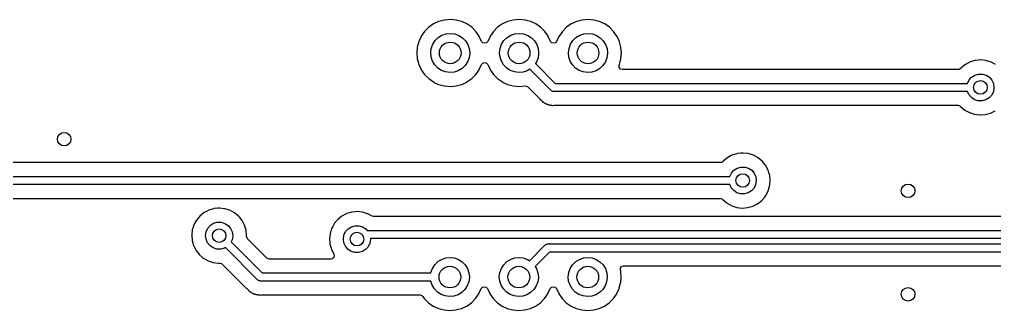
# Model space of a CAD drawing. Extents: x 123 to 292, y -246 to -33.
# Drawn here: x 214.13 to 250.07, y -138.01 to -127.29 of the extents above; entities that cross this region are included whole.
import ezdxf

# ---------------------------------------------------------------- set-up
doc = ezdxf.new("R2010")
doc.units = 0
doc.layers.add('BLACK', color=7, linetype='CONTINUOUS')

msp = doc.modelspace()

# ---------------------------------------------------------------- linework, layer by layer
at = {"layer": 'BLACK', "linetype": 'CONTINUOUS'}
for p, q in [((229.214, -127.579), (229.062, -127.731)), ((229.39, -127.456), (229.214, -127.579)), ((229.395, -127.454), (229.39, -127.456)), ((229.58, -127.368), (229.395, -127.454)), ((229.395, -127.454), (229.395, -127.454)), ((229.585, -127.365), (229.58, -127.367)), ((229.58, -127.367), (229.58, -127.368)), ((229.591, -127.364), (229.585, -127.365)), ((229.788, -127.311), (229.591, -127.364)), ((229.591, -127.364), (229.591, -127.364)), ((229.793, -127.31), (229.788, -127.311)), ((229.788, -127.311), (229.788, -127.311)), ((230.007, -127.291), (229.793, -127.31)), ((230.221, -127.31), (230.007, -127.291)), ((230.226, -127.311), (230.221, -127.31)), ((230.423, -127.364), (230.226, -127.311)), ((230.226, -127.311), (230.226, -127.311)), ((230.429, -127.365), (230.423, -127.364)), ((230.423, -127.364), (230.423, -127.364)), ((230.434, -127.367), (230.429, -127.365)), ((230.434, -127.368), (230.434, -127.367)), ((230.619, -127.454), (230.434, -127.368)), ((230.624, -127.456), (230.619, -127.454)), ((230.619, -127.454), (230.619, -127.454)), ((230.8, -127.579), (230.624, -127.456)), ((230.952, -127.731), (230.8, -127.579)), ((231.754, -127.579), (231.602, -127.731)), ((231.93, -127.456), (231.754, -127.579)), ((231.935, -127.454), (231.93, -127.456)), ((232.12, -127.368), (231.935, -127.454)), ((231.935, -127.454), (231.935, -127.454)), ((232.125, -127.365), (232.12, -127.367)), ((232.12, -127.367), (232.12, -127.368)), ((232.131, -127.364), (232.125, -127.365)), ((232.328, -127.311), (232.131, -127.364)), ((232.131, -127.364), (232.131, -127.364)), ((232.333, -127.31), (232.328, -127.311)), ((232.328, -127.311), (232.328, -127.311)), ((232.547, -127.291), (232.333, -127.31)), ((232.761, -127.31), (232.547, -127.291)), ((232.766, -127.311), (232.761, -127.31)), ((232.963, -127.364), (232.766, -127.311)), ((232.766, -127.311), (232.766, -127.311)), ((232.969, -127.365), (232.963, -127.364)), ((232.963, -127.364), (232.963, -127.364)), ((232.974, -127.367), (232.969, -127.365)), ((232.974, -127.368), (232.974, -127.367)), ((233.159, -127.454), (232.974, -127.368)), ((233.164, -127.456), (233.159, -127.454)), ((233.159, -127.454), (233.159, -127.454)), ((233.34, -127.579), (233.164, -127.456)), ((233.492, -127.731), (233.34, -127.579)), ((234.294, -127.579), (234.142, -127.731)), ((234.47, -127.456), (234.294, -127.579)), ((234.475, -127.454), (234.47, -127.456)), ((234.66, -127.368), (234.475, -127.454)), ((234.475, -127.454), (234.475, -127.454)), ((234.665, -127.365), (234.66, -127.367)), ((234.66, -127.367), (234.66, -127.368)), ((234.671, -127.364), (234.665, -127.365)), ((234.868, -127.311), (234.671, -127.364)), ((234.671, -127.364), (234.671, -127.364)), ((234.873, -127.31), (234.868, -127.311)), ((234.868, -127.311), (234.868, -127.311)), ((235.087, -127.291), (234.873, -127.31)), ((235.301, -127.31), (235.087, -127.291)), ((235.306, -127.311), (235.301, -127.31)), ((235.503, -127.364), (235.306, -127.311)), ((235.306, -127.311), (235.306, -127.311)), ((235.509, -127.365), (235.503, -127.364)), ((235.503, -127.364), (235.503, -127.364)), ((235.514, -127.367), (235.509, -127.365)), ((235.514, -127.368), (235.514, -127.367)), ((235.699, -127.454), (235.514, -127.368)), ((235.704, -127.456), (235.699, -127.454)), ((235.699, -127.454), (235.699, -127.454)), ((235.88, -127.579), (235.704, -127.456)), ((236.032, -127.731), (235.88, -127.579)), ((228.937, -127.912), (228.86, -128.077)), ((228.939, -127.907), (228.937, -127.912)), ((228.937, -127.912), (228.937, -127.912)), ((229.062, -127.731), (228.939, -127.907)), ((229.449, -128.069), (229.564, -127.957)), ((229.564, -127.957), (229.7, -127.873)), ((229.7, -127.873), (229.852, -127.821)), ((229.852, -127.821), (230.012, -127.804)), ((230.012, -127.804), (230.171, -127.823)), ((230.171, -127.823), (230.323, -127.877)), ((230.323, -127.877), (230.458, -127.963)), ((230.458, -127.963), (230.571, -128.077)), ((231.075, -127.907), (230.952, -127.731)), ((231.077, -127.912), (231.075, -127.907)), ((231.163, -128.096), (231.077, -127.912)), ((231.077, -127.912), (231.077, -127.912)), ((231.477, -127.912), (231.391, -128.096)), ((231.479, -127.907), (231.477, -127.912)), ((231.477, -127.912), (231.477, -127.912)), ((231.602, -127.731), (231.479, -127.907)), ((231.989, -128.069), (232.104, -127.957)), ((232.104, -127.957), (232.24, -127.873)), ((232.24, -127.873), (232.392, -127.821)), ((232.392, -127.821), (232.552, -127.804)), ((232.552, -127.804), (232.711, -127.823)), ((232.711, -127.823), (232.863, -127.877)), ((232.863, -127.877), (232.998, -127.963)), ((232.998, -127.963), (233.111, -128.077)), ((233.615, -127.907), (233.492, -127.731)), ((233.617, -127.912), (233.615, -127.907)), ((233.703, -128.096), (233.617, -127.912)), ((233.617, -127.912), (233.617, -127.912)), ((234.017, -127.912), (233.931, -128.096)), ((234.019, -127.907), (234.017, -127.912)), ((234.017, -127.912), (234.017, -127.912)), ((234.142, -127.731), (234.019, -127.907)), ((234.529, -128.069), (234.644, -127.957)), ((234.644, -127.957), (234.78, -127.873)), ((234.78, -127.873), (234.932, -127.821)), ((234.932, -127.821), (235.092, -127.804)), ((235.092, -127.804), (235.251, -127.823)), ((235.251, -127.823), (235.403, -127.877)), ((235.403, -127.877), (235.538, -127.963)), ((235.538, -127.963), (235.651, -128.077)), ((236.155, -127.907), (236.032, -127.731)), ((236.157, -127.912), (236.155, -127.907)), ((236.234, -128.077), (236.157, -127.912)), ((236.157, -127.912), (236.157, -127.912)), ((228.793, -128.31), (228.774, -128.524)), ((228.805, -128.263), (228.793, -128.31)), ((228.847, -128.108), (228.805, -128.263)), ((228.848, -128.102), (228.847, -128.108)), ((228.847, -128.108), (228.847, -128.108)), ((228.86, -128.077), (228.848, -128.102)), ((229.307, -128.355), (229.362, -128.204)), ((229.362, -128.204), (229.449, -128.069)), ((230.571, -128.077), (230.656, -128.213)), ((230.656, -128.213), (230.709, -128.364)), ((231.208, -128.148), (231.163, -128.096)), ((231.276, -128.168), (231.208, -128.148)), ((231.344, -128.149), (231.276, -128.168)), ((231.391, -128.096), (231.344, -128.149)), ((231.847, -128.355), (231.902, -128.204)), ((231.902, -128.204), (231.989, -128.069)), ((233.111, -128.077), (233.196, -128.213)), ((233.196, -128.213), (233.249, -128.364)), ((233.748, -128.148), (233.703, -128.096)), ((233.816, -128.168), (233.748, -128.148)), ((233.884, -128.149), (233.816, -128.168)), ((233.931, -128.096), (233.884, -128.149)), ((234.387, -128.355), (234.442, -128.204)), ((234.442, -128.204), (234.529, -128.069)), ((235.651, -128.077), (235.736, -128.213)), ((235.736, -128.213), (235.789, -128.364)), ((236.246, -128.102), (236.234, -128.077)), ((236.247, -128.108), (236.246, -128.102)), ((236.289, -128.263), (236.247, -128.108)), ((236.247, -128.108), (236.247, -128.108)), ((236.301, -128.31), (236.289, -128.263)), ((236.32, -128.524), (236.301, -128.31)), ((228.774, -128.524), (228.793, -128.738)), ((229.287, -128.514), (229.307, -128.355)), ((229.303, -128.674), (229.287, -128.514)), ((229.353, -128.826), (229.303, -128.674)), ((230.727, -128.544), (230.704, -128.703)), ((230.709, -128.364), (230.727, -128.524)), ((230.727, -128.524), (230.727, -128.544)), ((231.827, -128.514), (231.847, -128.355)), ((231.843, -128.674), (231.827, -128.514)), ((231.893, -128.826), (231.843, -128.674)), ((233.267, -128.544), (233.244, -128.703)), ((233.249, -128.364), (233.267, -128.524)), ((233.267, -128.524), (233.267, -128.544)), ((234.367, -128.514), (234.387, -128.355)), ((234.383, -128.674), (234.367, -128.514)), ((234.433, -128.826), (234.383, -128.674)), ((235.807, -128.544), (235.784, -128.703)), ((235.789, -128.364), (235.807, -128.524)), ((235.807, -128.524), (235.807, -128.544)), ((236.301, -128.738), (236.32, -128.524)), ((228.793, -128.738), (228.794, -128.743)), ((228.794, -128.743), (228.794, -128.743)), ((228.794, -128.743), (228.837, -128.903)), ((228.837, -128.903), (228.848, -128.946)), ((228.848, -128.946), (228.85, -128.951)), ((228.85, -128.951), (228.851, -128.951)), ((228.851, -128.951), (228.937, -129.136)), ((229.437, -128.963), (229.353, -128.826)), ((229.548, -129.079), (229.437, -128.963)), ((230.559, -128.987), (230.442, -129.098)), ((230.647, -128.853), (230.559, -128.987)), ((230.704, -128.703), (230.647, -128.853)), ((231.077, -129.136), (231.163, -128.952)), ((231.163, -128.952), (231.21, -128.899)), ((231.21, -128.899), (231.278, -128.88)), ((231.278, -128.88), (231.346, -128.9)), ((231.346, -128.9), (231.391, -128.952)), ((231.391, -128.952), (231.477, -129.136)), ((231.977, -128.963), (231.893, -128.826)), ((232.088, -129.079), (231.977, -128.963)), ((233.187, -128.853), (233.148, -128.913)), ((233.148, -128.913), (233.879, -129.644)), ((233.244, -128.703), (233.187, -128.853)), ((234.517, -128.963), (234.433, -128.826)), ((234.628, -129.079), (234.517, -128.963)), ((235.639, -128.987), (235.522, -129.098)), ((235.727, -128.853), (235.639, -128.987)), ((235.784, -128.703), (235.727, -128.853)), ((236.23, -128.992), (236.241, -128.956)), ((236.241, -129.062), (236.23, -128.992)), ((236.241, -128.956), (236.243, -128.951)), ((236.243, -128.951), (236.246, -128.946)), ((236.243, -128.951), (236.243, -128.951)), ((236.246, -128.946), (236.257, -128.903)), ((236.257, -128.903), (236.3, -128.743)), ((236.3, -128.743), (236.301, -128.738)), ((236.3, -128.743), (236.3, -128.743)), ((249, -128.946), (248.846, -129.07)), ((249.117, -128.885), (249, -128.946)), ((249.17, -128.857), (249.117, -128.885)), ((249.175, -128.854), (249.17, -128.857)), ((249.17, -128.857), (249.17, -128.857)), ((249.261, -128.829), (249.175, -128.854)), ((249.359, -128.8), (249.261, -128.829)), ((249.365, -128.799), (249.359, -128.8)), ((249.359, -128.8), (249.359, -128.8)), ((249.371, -128.798), (249.365, -128.799)), ((249.48, -128.788), (249.371, -128.798)), ((249.371, -128.798), (249.371, -128.798)), ((249.562, -128.781), (249.48, -128.788)), ((249.568, -128.781), (249.562, -128.781)), ((249.753, -128.801), (249.568, -128.781)), ((249.568, -128.781), (249.568, -128.781)), ((249.759, -128.801), (249.753, -128.801)), ((249.753, -128.801), (249.753, -128.801)), ((249.948, -128.86), (249.759, -128.801)), ((250.02, -128.899), (249.948, -128.86)), ((250.11, -128.948), (250.02, -128.899)), ((228.937, -129.136), (228.939, -129.141)), ((228.939, -129.141), (229.062, -129.317)), ((229.062, -129.317), (229.214, -129.469)), ((229.682, -129.167), (229.548, -129.079)), ((229.833, -129.223), (229.682, -129.167)), ((229.992, -129.244), (229.833, -129.223)), ((230.152, -129.229), (229.992, -129.244)), ((230.304, -129.18), (230.152, -129.229)), ((230.442, -129.098), (230.304, -129.18)), ((230.8, -129.469), (230.952, -129.317)), ((230.952, -129.317), (231.075, -129.141)), ((231.075, -129.141), (231.077, -129.136)), ((231.477, -129.136), (231.479, -129.141)), ((231.479, -129.141), (231.602, -129.317)), ((231.602, -129.317), (231.754, -129.469)), ((232.222, -129.167), (232.088, -129.079)), ((232.373, -129.223), (232.222, -129.167)), ((232.532, -129.244), (232.373, -129.223)), ((232.692, -129.229), (232.532, -129.244)), ((232.844, -129.18), (232.692, -129.229)), ((232.936, -129.125), (232.844, -129.18)), ((233.711, -129.9), (232.936, -129.125)), ((234.762, -129.167), (234.628, -129.079)), ((234.913, -129.223), (234.762, -129.167)), ((235.072, -129.244), (234.913, -129.223)), ((235.232, -129.229), (235.072, -129.244)), ((235.384, -129.18), (235.232, -129.229)), ((235.522, -129.098), (235.384, -129.18)), ((236.287, -129.115), (236.241, -129.062)), ((236.355, -129.136), (236.287, -129.115)), ((248.732, -129.136), (236.355, -129.136)), ((248.77, -129.13), (248.732, -129.136)), ((248.829, -129.09), (248.77, -129.13)), ((248.842, -129.075), (248.829, -129.09)), ((248.846, -129.07), (248.842, -129.075)), ((249.231, -129.413), (249.351, -129.338)), ((249.351, -129.338), (249.487, -129.299)), ((249.487, -129.299), (249.629, -129.299)), ((249.629, -129.299), (249.765, -129.34)), ((249.765, -129.34), (249.884, -129.417)), ((229.214, -129.469), (229.39, -129.592)), ((229.39, -129.592), (229.395, -129.594)), ((229.395, -129.594), (229.395, -129.594)), ((229.395, -129.594), (229.58, -129.68)), ((229.58, -129.68), (229.585, -129.683)), ((229.585, -129.683), (229.591, -129.684)), ((229.591, -129.684), (229.591, -129.684)), ((229.591, -129.684), (229.788, -129.737)), ((229.788, -129.737), (229.788, -129.737)), ((229.788, -129.737), (229.793, -129.738)), ((229.793, -129.738), (230.007, -129.757)), ((230.007, -129.757), (230.221, -129.738)), ((230.221, -129.738), (230.226, -129.737)), ((230.226, -129.737), (230.423, -129.684)), ((230.226, -129.737), (230.226, -129.737)), ((230.423, -129.684), (230.429, -129.683)), ((230.423, -129.684), (230.423, -129.684)), ((230.429, -129.683), (230.434, -129.68)), ((230.434, -129.68), (230.619, -129.594)), ((230.619, -129.594), (230.624, -129.592)), ((230.619, -129.594), (230.619, -129.594)), ((230.624, -129.592), (230.8, -129.469)), ((231.754, -129.469), (231.93, -129.592)), ((231.93, -129.592), (231.935, -129.594)), ((231.935, -129.594), (231.935, -129.594)), ((231.935, -129.594), (232.12, -129.68)), ((232.12, -129.68), (232.125, -129.683)), ((232.125, -129.683), (232.131, -129.684)), ((232.131, -129.684), (232.131, -129.684)), ((232.131, -129.684), (232.328, -129.737)), ((232.328, -129.737), (232.328, -129.737)), ((232.328, -129.737), (232.333, -129.738)), ((232.333, -129.738), (232.547, -129.757)), ((232.547, -129.757), (232.761, -129.738)), ((232.761, -129.738), (232.761, -129.74)), ((232.761, -129.74), (232.825, -129.747)), ((232.825, -129.747), (232.866, -129.774)), ((233.879, -129.644), (249.079, -129.644)), ((249.079, -129.644), (249.137, -129.519)), ((249.137, -129.519), (249.231, -129.413)), ((249.884, -129.417), (249.976, -129.525)), ((249.976, -129.525), (250.035, -129.654)), ((250.035, -129.654), (250.055, -129.794)), ((232.866, -129.774), (233.293, -130.202)), ((233.728, -129.91), (233.711, -129.9)), ((233.742, -129.924), (233.728, -129.91)), ((233.761, -129.929), (233.742, -129.924)), ((233.778, -129.939), (233.761, -129.929)), ((233.798, -129.939), (233.778, -129.939)), ((233.817, -129.944), (233.798, -129.939)), ((249.08, -129.944), (233.817, -129.944)), ((249.131, -130.058), (249.08, -129.944)), ((249.222, -130.167), (249.131, -130.058)), ((249.97, -130.074), (249.874, -130.179)), ((250.031, -129.946), (249.97, -130.074)), ((250.055, -129.806), (250.031, -129.946)), ((250.055, -129.794), (250.055, -129.806)), ((233.293, -130.202), (233.301, -130.21)), ((233.301, -130.21), (233.306, -130.217)), ((233.306, -130.217), (233.311, -130.223)), ((233.311, -130.223), (233.311, -130.223)), ((233.311, -130.223), (233.357, -130.266)), ((233.357, -130.266), (233.36, -130.268)), ((233.36, -130.268), (233.381, -130.289)), ((233.381, -130.289), (233.384, -130.292)), ((233.384, -130.292), (233.393, -130.299)), ((233.393, -130.299), (233.427, -130.331)), ((233.427, -130.331), (233.434, -130.335)), ((233.434, -130.335), (233.434, -130.335)), ((233.434, -130.335), (233.446, -130.341)), ((233.446, -130.341), (233.462, -130.352)), ((233.462, -130.352), (233.479, -130.365)), ((233.479, -130.365), (233.522, -130.384)), ((233.522, -130.384), (233.532, -130.389)), ((233.532, -130.389), (233.573, -130.411)), ((233.573, -130.411), (233.58, -130.413)), ((233.58, -130.413), (233.58, -130.413)), ((233.58, -130.413), (233.593, -130.416)), ((233.593, -130.416), (233.612, -130.423)), ((233.612, -130.423), (233.632, -130.431)), ((233.632, -130.431), (233.64, -130.433)), ((233.64, -130.433), (233.64, -130.433)), ((233.64, -130.433), (233.664, -130.437)), ((233.664, -130.437), (233.677, -130.439)), ((233.677, -130.439), (233.689, -130.441)), ((233.689, -130.441), (233.72, -130.449)), ((233.72, -130.449), (233.726, -130.451)), ((233.726, -130.451), (233.726, -130.451)), ((233.726, -130.451), (233.734, -130.452)), ((233.734, -130.452), (233.755, -130.452)), ((233.755, -130.452), (233.775, -130.454)), ((233.775, -130.454), (233.788, -130.456)), ((233.788, -130.456), (233.788, -130.456)), ((233.788, -130.456), (233.796, -130.457)), ((233.796, -130.457), (233.842, -130.453)), ((233.842, -130.453), (233.854, -130.452)), ((233.854, -130.452), (248.729, -130.452)), ((248.729, -130.452), (248.798, -130.473)), ((248.798, -130.473), (248.82, -130.491)), ((249.34, -130.245), (249.222, -130.167)), ((249.475, -130.288), (249.34, -130.245)), ((249.617, -130.29), (249.475, -130.288)), ((249.754, -130.253), (249.617, -130.29)), ((249.874, -130.179), (249.754, -130.253)), ((248.82, -130.491), (248.822, -130.493)), ((248.822, -130.493), (248.826, -130.498)), ((248.826, -130.498), (248.977, -130.626)), ((248.977, -130.626), (249.149, -130.723)), ((249.149, -130.723), (249.337, -130.784)), ((249.337, -130.784), (249.534, -130.807)), ((249.534, -130.807), (249.54, -130.807)), ((249.54, -130.807), (249.725, -130.792)), ((249.54, -130.807), (249.54, -130.807)), ((249.725, -130.792), (249.725, -130.792)), ((249.725, -130.792), (249.731, -130.792)), ((249.731, -130.792), (249.921, -130.739)), ((249.921, -130.739), (249.927, -130.736)), ((249.927, -130.736), (250.092, -130.652)), ((249.927, -130.736), (249.927, -130.736)), ((240.412, -132.283), (240.407, -132.286)), ((240.491, -132.26), (240.412, -132.283)), ((240.596, -132.229), (240.491, -132.26)), ((240.602, -132.228), (240.596, -132.229)), ((240.596, -132.229), (240.596, -132.229)), ((240.608, -132.227), (240.602, -132.228)), ((240.717, -132.217), (240.608, -132.227)), ((240.608, -132.227), (240.608, -132.227)), ((240.799, -132.21), (240.717, -132.217)), ((240.805, -132.21), (240.799, -132.21)), ((240.99, -132.23), (240.805, -132.21)), ((240.805, -132.21), (240.805, -132.21)), ((240.996, -132.23), (240.99, -132.23)), ((240.99, -132.23), (240.99, -132.23)), ((241.185, -132.289), (240.996, -132.23)), ((239.969, -132.564), (206.347, -132.564)), ((240.007, -132.559), (239.969, -132.564)), ((240.066, -132.519), (240.007, -132.559)), ((240.079, -132.504), (240.066, -132.519)), ((240.083, -132.499), (240.079, -132.504)), ((240.237, -132.375), (240.083, -132.499)), ((240.369, -132.306), (240.237, -132.375)), ((240.407, -132.286), (240.369, -132.306)), ((240.407, -132.286), (240.407, -132.286)), ((241.359, -132.383), (241.185, -132.289)), ((241.363, -132.387), (241.359, -132.383)), ((241.506, -132.505), (241.363, -132.387)), ((241.363, -132.387), (241.363, -132.387)), ((241.511, -132.509), (241.506, -132.505)), ((241.515, -132.514), (241.511, -132.509)), ((241.559, -132.567), (241.515, -132.514)), ((241.515, -132.514), (241.515, -132.514)), ((241.636, -132.662), (241.559, -132.567)), ((240.316, -133.073), (240.374, -132.948)), ((240.374, -132.948), (240.468, -132.842)), ((240.468, -132.842), (240.588, -132.767)), ((240.588, -132.767), (240.724, -132.728)), ((240.724, -132.728), (240.866, -132.728)), ((240.866, -132.728), (241.002, -132.769)), ((241.002, -132.769), (241.121, -132.846)), ((241.121, -132.846), (241.213, -132.954)), ((241.213, -132.954), (241.272, -133.083)), ((241.729, -132.837), (241.636, -132.662)), ((241.759, -132.935), (241.729, -132.837)), ((241.78, -133.007), (241.759, -132.935)), ((206.248, -133.073), (240.316, -133.073)), ((241.292, -133.235), (241.268, -133.375)), ((241.272, -133.083), (241.292, -133.223)), ((241.292, -133.223), (241.292, -133.235)), ((241.786, -133.026), (241.78, -133.007)), ((241.78, -133.448), (241.805, -133.251)), ((241.805, -133.223), (241.786, -133.026)), ((241.805, -133.251), (241.805, -133.223)), ((240.317, -133.373), (206.31, -133.373)), ((240.368, -133.487), (240.317, -133.373)), ((240.459, -133.596), (240.368, -133.487)), ((240.577, -133.674), (240.459, -133.596)), ((240.712, -133.717), (240.577, -133.674)), ((240.854, -133.719), (240.712, -133.717)), ((240.991, -133.682), (240.854, -133.719)), ((241.111, -133.608), (240.991, -133.682)), ((241.207, -133.503), (241.111, -133.608)), ((241.268, -133.375), (241.207, -133.503)), ((241.62, -133.807), (241.718, -133.635)), ((241.718, -133.635), (241.78, -133.448)), ((206.844, -133.881), (239.966, -133.881)), ((239.966, -133.881), (240.035, -133.902)), ((240.035, -133.902), (240.057, -133.92)), ((240.057, -133.92), (240.059, -133.922)), ((240.059, -133.922), (240.063, -133.927)), ((240.063, -133.927), (240.146, -133.997)), ((240.146, -133.997), (240.193, -134.037)), ((240.193, -134.037), (240.214, -134.055)), ((240.214, -134.055), (240.386, -134.152)), ((241.329, -134.081), (241.335, -134.079)), ((241.335, -134.079), (241.491, -133.957)), ((241.491, -133.957), (241.588, -133.845)), ((241.588, -133.845), (241.616, -133.812)), ((241.616, -133.812), (241.62, -133.807)), ((241.616, -133.812), (241.616, -133.812)), ((220.933, -134.407), (220.779, -134.531)), ((221.018, -134.363), (220.933, -134.407)), ((221.103, -134.318), (221.018, -134.363)), ((221.108, -134.315), (221.103, -134.318)), ((221.103, -134.318), (221.103, -134.318)), ((221.229, -134.28), (221.108, -134.315)), ((221.292, -134.261), (221.229, -134.28)), ((221.298, -134.26), (221.292, -134.261)), ((221.292, -134.261), (221.292, -134.261)), ((221.304, -134.259), (221.298, -134.26)), ((221.438, -134.247), (221.304, -134.259)), ((221.304, -134.259), (221.304, -134.259)), ((221.495, -134.242), (221.438, -134.247)), ((221.501, -134.242), (221.495, -134.242)), ((221.686, -134.262), (221.501, -134.242)), ((221.501, -134.242), (221.501, -134.242)), ((221.692, -134.262), (221.686, -134.262)), ((221.686, -134.262), (221.686, -134.262)), ((221.881, -134.321), (221.692, -134.262)), ((222.055, -134.415), (221.881, -134.321)), ((222.059, -134.419), (222.055, -134.415)), ((222.202, -134.537), (222.059, -134.419)), ((222.059, -134.419), (222.059, -134.419)), ((226.295, -134.411), (226.188, -134.442)), ((226.372, -134.388), (226.295, -134.411)), ((226.378, -134.387), (226.372, -134.388)), ((226.372, -134.388), (226.372, -134.388)), ((226.384, -134.386), (226.378, -134.387)), ((226.508, -134.375), (226.384, -134.386)), ((226.384, -134.386), (226.384, -134.386)), ((226.575, -134.369), (226.508, -134.375)), ((226.581, -134.369), (226.575, -134.369)), ((226.766, -134.389), (226.581, -134.369)), ((226.581, -134.369), (226.581, -134.369)), ((226.772, -134.389), (226.766, -134.389)), ((226.766, -134.389), (226.766, -134.389)), ((226.961, -134.448), (226.772, -134.389)), ((240.386, -134.152), (240.574, -134.213)), ((240.574, -134.213), (240.771, -134.236)), ((240.771, -134.236), (240.777, -134.236)), ((240.777, -134.236), (240.962, -134.221)), ((240.777, -134.236), (240.777, -134.236)), ((240.962, -134.221), (240.962, -134.221)), ((240.962, -134.221), (240.968, -134.221)), ((240.968, -134.221), (241.158, -134.168)), ((241.158, -134.168), (241.164, -134.165)), ((241.164, -134.165), (241.329, -134.081)), ((241.164, -134.165), (241.164, -134.165)), ((241.329, -134.081), (241.329, -134.081)), ((220.618, -134.744), (220.557, -134.856)), ((220.649, -134.688), (220.618, -134.744)), ((220.652, -134.682), (220.649, -134.688)), ((220.649, -134.688), (220.649, -134.688)), ((220.779, -134.531), (220.652, -134.682)), ((221.164, -134.874), (221.284, -134.799)), ((221.284, -134.799), (221.42, -134.76)), ((221.42, -134.76), (221.562, -134.76)), ((221.562, -134.76), (221.698, -134.801)), ((222.207, -134.541), (222.202, -134.537)), ((222.211, -134.546), (222.207, -134.541)), ((222.245, -134.588), (222.211, -134.546)), ((222.211, -134.546), (222.211, -134.546)), ((222.332, -134.694), (222.245, -134.588)), ((222.425, -134.869), (222.332, -134.694)), ((225.85, -134.669), (225.732, -134.809)), ((225.855, -134.663), (225.85, -134.669)), ((225.859, -134.658), (225.855, -134.663)), ((226.013, -134.534), (225.859, -134.658)), ((226.15, -134.462), (226.013, -134.534)), ((226.183, -134.445), (226.15, -134.462)), ((226.188, -134.442), (226.183, -134.445)), ((226.183, -134.445), (226.183, -134.445)), ((226.966, -134.451), (226.961, -134.448)), ((227.124, -134.536), (226.966, -134.451)), ((226.966, -134.451), (226.966, -134.451)), ((227.184, -134.551), (227.124, -134.536)), ((255.135, -134.551), (227.184, -134.551)), ((220.497, -135.044), (220.475, -135.241)), ((220.527, -134.948), (220.497, -135.044)), ((220.555, -134.862), (220.527, -134.948)), ((220.557, -134.856), (220.555, -134.862)), ((220.555, -134.862), (220.555, -134.862)), ((220.988, -135.249), (221.01, -135.109)), ((221.01, -135.109), (221.07, -134.98)), ((221.07, -134.98), (221.164, -134.874)), ((221.698, -134.801), (221.817, -134.878)), ((221.817, -134.878), (221.909, -134.986)), ((221.909, -134.986), (221.968, -135.115)), ((221.968, -135.115), (221.988, -135.255)), ((222.482, -135.058), (222.425, -134.869)), ((222.501, -135.255), (222.482, -135.058)), ((225.601, -135.095), (225.577, -135.171)), ((225.635, -134.989), (225.601, -135.095)), ((225.637, -134.983), (225.635, -134.989)), ((225.635, -134.989), (225.635, -134.989)), ((225.675, -134.912), (225.637, -134.983)), ((225.729, -134.815), (225.675, -134.912)), ((225.732, -134.809), (225.729, -134.815)), ((225.729, -134.815), (225.729, -134.815)), ((226.09, -135.236), (226.15, -135.107)), ((226.15, -135.107), (226.244, -135.001)), ((226.244, -135.001), (226.364, -134.926)), ((226.364, -134.926), (226.5, -134.887)), ((226.5, -134.887), (226.642, -134.887)), ((226.642, -134.887), (226.778, -134.928)), ((226.778, -134.928), (226.897, -135.005)), ((226.897, -135.005), (226.944, -135.06)), ((226.944, -135.06), (255.313, -135.06)), ((220.475, -135.241), (220.476, -135.259)), ((220.476, -135.259), (220.49, -135.418)), ((220.49, -135.418), (220.491, -135.438)), ((220.491, -135.438), (220.514, -135.517)), ((220.514, -135.517), (220.518, -135.532)), ((221.006, -135.389), (220.988, -135.249)), ((221.064, -135.519), (221.006, -135.389)), ((221.964, -135.407), (221.928, -135.483)), ((221.928, -135.483), (223.074, -136.629)), ((221.988, -135.267), (221.964, -135.407)), ((221.988, -135.255), (221.988, -135.267)), ((222.501, -135.259), (222.501, -135.255)), ((222.501, -135.283), (222.501, -135.259)), ((222.501, -135.259), (222.501, -135.259)), ((222.504, -135.311), (222.501, -135.283)), ((222.538, -135.374), (222.504, -135.311)), ((223.248, -136.084), (222.538, -135.374)), ((225.577, -135.171), (225.555, -135.368)), ((225.555, -135.368), (225.555, -135.374)), ((225.555, -135.374), (225.569, -135.536)), ((226.068, -135.376), (226.09, -135.236)), ((226.086, -135.516), (226.068, -135.376)), ((226.144, -135.646), (226.086, -135.516)), ((227.068, -135.394), (227.044, -135.534)), ((255.131, -135.36), (227.065, -135.36)), ((227.065, -135.36), (227.068, -135.382)), ((227.068, -135.382), (227.068, -135.394)), ((220.518, -135.532), (220.546, -135.628)), ((220.546, -135.628), (220.549, -135.634)), ((220.549, -135.634), (220.624, -135.781)), ((220.624, -135.781), (220.636, -135.804)), ((220.636, -135.804), (220.759, -135.959)), ((221.155, -135.628), (221.064, -135.519)), ((221.273, -135.706), (221.155, -135.628)), ((221.408, -135.749), (221.273, -135.706)), ((221.55, -135.751), (221.408, -135.749)), ((221.687, -135.714), (221.55, -135.751)), ((221.716, -135.696), (221.687, -135.714)), ((222.906, -136.885), (221.716, -135.696)), ((225.569, -135.536), (225.571, -135.565)), ((225.571, -135.565), (225.626, -135.755)), ((225.626, -135.755), (225.629, -135.761)), ((225.629, -135.761), (225.713, -135.925)), ((226.235, -135.755), (226.144, -135.646)), ((226.353, -135.833), (226.235, -135.755)), ((226.488, -135.876), (226.353, -135.833)), ((226.63, -135.878), (226.488, -135.876)), ((226.767, -135.841), (226.63, -135.878)), ((226.887, -135.767), (226.767, -135.841)), ((226.983, -135.662), (226.887, -135.767)), ((227.044, -135.534), (226.983, -135.662)), ((232.926, -136.178), (233.5, -135.603)), ((233.669, -135.859), (233.138, -136.39)), ((233.5, -135.603), (233.518, -135.594)), ((233.518, -135.594), (233.532, -135.58)), ((233.532, -135.58), (233.551, -135.574)), ((233.551, -135.574), (233.568, -135.565)), ((233.568, -135.565), (233.587, -135.565)), ((233.587, -135.565), (233.607, -135.559)), ((233.607, -135.559), (254.454, -135.559)), ((254.392, -135.859), (233.669, -135.859)), ((220.759, -135.959), (220.764, -135.963)), ((220.764, -135.963), (220.764, -135.963)), ((220.764, -135.963), (220.875, -136.058)), ((220.875, -136.058), (220.91, -136.087)), ((220.91, -136.087), (221.082, -136.184)), ((221.082, -136.184), (221.27, -136.245)), ((223.269, -136.1), (223.248, -136.084)), ((223.337, -136.12), (223.269, -136.1)), ((225.608, -136.12), (223.337, -136.12)), ((225.66, -136.109), (225.608, -136.12)), ((225.714, -136.062), (225.66, -136.109)), ((225.713, -135.925), (225.713, -135.925)), ((225.713, -135.925), (225.714, -135.927)), ((225.714, -135.927), (225.714, -135.927)), ((225.714, -135.927), (225.716, -135.931)), ((225.734, -135.994), (225.714, -136.062)), ((225.716, -135.931), (225.715, -135.931)), ((225.715, -135.931), (225.734, -135.994)), ((229.439, -136.324), (229.554, -136.212)), ((229.554, -136.212), (229.69, -136.128)), ((229.69, -136.128), (229.842, -136.076)), ((229.842, -136.076), (230.002, -136.059)), ((230.002, -136.059), (230.161, -136.078)), ((230.161, -136.078), (230.313, -136.132)), ((230.313, -136.132), (230.448, -136.218)), ((230.448, -136.218), (230.561, -136.332)), ((231.979, -136.324), (232.094, -136.212)), ((232.094, -136.212), (232.23, -136.128)), ((232.23, -136.128), (232.382, -136.076)), ((232.382, -136.076), (232.542, -136.059)), ((232.542, -136.059), (232.701, -136.078)), ((232.701, -136.078), (232.853, -136.132)), ((232.853, -136.132), (232.926, -136.178)), ((234.519, -136.324), (234.634, -136.212)), ((234.634, -136.212), (234.77, -136.128)), ((234.77, -136.128), (234.922, -136.076)), ((234.922, -136.076), (235.082, -136.059)), ((235.082, -136.059), (235.241, -136.078)), ((235.241, -136.078), (235.393, -136.132)), ((235.393, -136.132), (235.528, -136.218)), ((235.528, -136.218), (235.641, -136.332)), ((221.27, -136.245), (221.467, -136.268)), ((221.467, -136.268), (221.473, -136.268)), ((221.473, -136.268), (221.482, -136.267)), ((221.473, -136.268), (221.473, -136.268)), ((221.482, -136.267), (221.505, -136.265)), ((221.505, -136.265), (221.574, -136.28)), ((221.574, -136.28), (221.604, -136.302)), ((221.604, -136.302), (222.488, -137.187)), ((229.297, -136.61), (229.352, -136.459)), ((229.352, -136.459), (229.439, -136.324)), ((230.561, -136.332), (230.646, -136.468)), ((230.646, -136.468), (230.699, -136.619)), ((231.837, -136.61), (231.892, -136.459)), ((231.892, -136.459), (231.979, -136.324)), ((233.138, -136.39), (233.186, -136.468)), ((233.186, -136.468), (233.239, -136.619)), ((234.377, -136.61), (234.432, -136.459)), ((234.432, -136.459), (234.519, -136.324)), ((235.641, -136.332), (235.726, -136.468)), ((235.726, -136.468), (235.779, -136.619)), ((236.281, -136.527), (236.283, -136.456)), ((236.291, -136.565), (236.281, -136.527)), ((236.283, -136.456), (236.323, -136.397)), ((236.31, -136.779), (236.291, -136.565)), ((236.323, -136.397), (236.388, -136.369)), ((236.388, -136.369), (236.403, -136.368)), ((236.403, -136.368), (254.13, -136.368)), ((222.923, -136.895), (222.906, -136.885)), ((222.937, -136.909), (222.923, -136.895)), ((222.956, -136.914), (222.937, -136.909)), ((222.973, -136.924), (222.956, -136.914)), ((222.993, -136.924), (222.973, -136.924)), ((223.012, -136.929), (222.993, -136.924)), ((229.293, -136.929), (223.012, -136.929)), ((223.074, -136.629), (229.295, -136.629)), ((229.343, -137.081), (229.293, -136.929)), ((229.295, -136.629), (229.297, -136.61)), ((230.717, -136.799), (230.694, -136.958)), ((230.699, -136.619), (230.717, -136.779)), ((230.717, -136.779), (230.717, -136.799)), ((231.817, -136.769), (231.837, -136.61)), ((231.833, -136.929), (231.817, -136.769)), ((231.883, -137.081), (231.833, -136.929)), ((233.257, -136.799), (233.234, -136.958)), ((233.239, -136.619), (233.257, -136.779)), ((233.257, -136.779), (233.257, -136.799)), ((234.357, -136.769), (234.377, -136.61)), ((234.373, -136.929), (234.357, -136.769)), ((234.423, -137.081), (234.373, -136.929)), ((235.797, -136.799), (235.774, -136.958)), ((235.779, -136.619), (235.797, -136.779)), ((235.797, -136.779), (235.797, -136.799)), ((236.291, -136.993), (236.31, -136.779)), ((222.488, -137.187), (222.496, -137.195)), ((222.496, -137.195), (222.501, -137.202)), ((222.501, -137.202), (222.506, -137.208)), ((222.506, -137.208), (222.552, -137.251)), ((222.552, -137.251), (222.555, -137.253)), ((222.555, -137.253), (222.576, -137.274)), ((222.576, -137.274), (222.579, -137.276)), ((222.579, -137.276), (222.579, -137.276)), ((222.579, -137.276), (222.579, -137.277)), ((222.579, -137.277), (222.588, -137.284)), ((222.588, -137.284), (222.622, -137.316)), ((229.427, -137.218), (229.343, -137.081)), ((229.538, -137.334), (229.427, -137.218)), ((230.549, -137.242), (230.432, -137.353)), ((230.637, -137.108), (230.549, -137.242)), ((230.694, -136.958), (230.637, -137.108)), ((231.067, -137.39), (231.153, -137.207)), ((231.153, -137.207), (231.2, -137.154)), ((231.2, -137.154), (231.268, -137.135)), ((231.268, -137.135), (231.336, -137.155)), ((231.336, -137.155), (231.381, -137.207)), ((231.381, -137.207), (231.467, -137.39)), ((231.967, -137.218), (231.883, -137.081)), ((232.078, -137.334), (231.967, -137.218)), ((233.089, -137.242), (232.972, -137.353)), ((233.177, -137.108), (233.089, -137.242)), ((233.234, -136.958), (233.177, -137.108)), ((233.607, -137.39), (233.693, -137.207)), ((233.693, -137.207), (233.74, -137.154)), ((233.74, -137.154), (233.808, -137.135)), ((233.808, -137.135), (233.876, -137.155)), ((233.876, -137.155), (233.921, -137.207)), ((233.921, -137.207), (234.007, -137.39)), ((234.507, -137.218), (234.423, -137.081)), ((234.618, -137.334), (234.507, -137.218)), ((235.629, -137.242), (235.512, -137.353)), ((235.717, -137.108), (235.629, -137.242)), ((235.774, -136.958), (235.717, -137.108)), ((236.147, -137.39), (236.233, -137.206)), ((236.233, -137.206), (236.236, -137.201)), ((236.233, -137.206), (236.233, -137.206)), ((236.236, -137.201), (236.24, -137.183)), ((236.24, -137.183), (236.29, -136.998)), ((236.29, -136.998), (236.291, -136.993)), ((236.29, -136.998), (236.29, -136.998)), ((222.622, -137.316), (222.629, -137.32)), ((222.629, -137.32), (222.629, -137.32)), ((222.629, -137.32), (222.641, -137.326)), ((222.641, -137.326), (222.657, -137.337)), ((222.657, -137.337), (222.668, -137.345)), ((222.668, -137.345), (222.668, -137.345)), ((222.668, -137.345), (222.674, -137.35)), ((222.674, -137.35), (222.717, -137.369)), ((222.717, -137.369), (222.727, -137.374)), ((222.727, -137.374), (222.768, -137.396)), ((222.768, -137.396), (222.775, -137.398)), ((222.775, -137.398), (222.775, -137.398)), ((222.775, -137.398), (222.788, -137.401)), ((222.788, -137.401), (222.807, -137.408)), ((222.807, -137.408), (222.827, -137.416)), ((222.827, -137.416), (222.835, -137.418)), ((222.835, -137.418), (222.872, -137.424)), ((222.872, -137.424), (222.884, -137.426)), ((222.884, -137.426), (222.921, -137.436)), ((222.921, -137.436), (222.921, -137.436)), ((222.921, -137.436), (222.929, -137.438)), ((222.929, -137.438), (222.95, -137.438)), ((222.95, -137.438), (222.97, -137.439)), ((222.97, -137.439), (222.991, -137.442)), ((222.991, -137.442), (223.037, -137.438)), ((223.037, -137.438), (223.049, -137.438)), ((223.049, -137.438), (228.893, -137.438)), ((228.893, -137.438), (228.961, -137.458)), ((228.961, -137.458), (228.996, -137.491)), ((228.996, -137.491), (229.052, -137.572)), ((229.052, -137.572), (229.204, -137.724)), ((229.672, -137.422), (229.538, -137.334)), ((229.823, -137.478), (229.672, -137.422)), ((229.982, -137.499), (229.823, -137.478)), ((230.142, -137.484), (229.982, -137.499)), ((230.294, -137.435), (230.142, -137.484)), ((230.432, -137.353), (230.294, -137.435)), ((230.79, -137.724), (230.942, -137.572)), ((230.942, -137.572), (231.065, -137.396)), ((231.065, -137.396), (231.067, -137.39)), ((231.467, -137.39), (231.469, -137.396)), ((231.469, -137.396), (231.592, -137.572)), ((231.592, -137.572), (231.744, -137.724)), ((232.212, -137.422), (232.078, -137.334)), ((232.363, -137.478), (232.212, -137.422)), ((232.522, -137.499), (232.363, -137.478)), ((232.682, -137.484), (232.522, -137.499)), ((232.834, -137.435), (232.682, -137.484)), ((232.972, -137.353), (232.834, -137.435)), ((233.33, -137.724), (233.482, -137.572)), ((233.482, -137.572), (233.605, -137.396)), ((233.605, -137.396), (233.607, -137.39)), ((234.007, -137.39), (234.009, -137.396)), ((234.009, -137.396), (234.132, -137.572)), ((234.132, -137.572), (234.284, -137.724)), ((234.752, -137.422), (234.618, -137.334)), ((234.903, -137.478), (234.752, -137.422)), ((235.062, -137.499), (234.903, -137.478)), ((235.222, -137.484), (235.062, -137.499)), ((235.374, -137.435), (235.222, -137.484)), ((235.512, -137.353), (235.374, -137.435)), ((235.87, -137.724), (236.022, -137.572)), ((236.022, -137.572), (236.145, -137.396)), ((236.145, -137.396), (236.147, -137.39)), ((229.204, -137.724), (229.38, -137.847)), ((229.38, -137.847), (229.385, -137.849)), ((229.385, -137.849), (229.385, -137.849)), ((229.385, -137.849), (229.57, -137.935)), ((229.57, -137.935), (229.575, -137.938)), ((229.575, -137.938), (229.581, -137.939)), ((229.581, -137.939), (229.581, -137.939)), ((229.581, -137.939), (229.778, -137.992)), ((229.778, -137.992), (229.778, -137.992)), ((229.778, -137.992), (229.783, -137.993)), ((229.783, -137.993), (229.997, -138.012)), ((229.997, -138.012), (230.211, -137.993)), ((230.211, -137.993), (230.216, -137.992)), ((230.216, -137.992), (230.413, -137.939)), ((230.216, -137.992), (230.216, -137.992)), ((230.413, -137.939), (230.419, -137.938)), ((230.413, -137.939), (230.413, -137.939)), ((230.419, -137.938), (230.424, -137.935)), ((230.424, -137.935), (230.609, -137.849)), ((230.609, -137.849), (230.614, -137.847)), ((230.609, -137.849), (230.609, -137.849)), ((230.614, -137.847), (230.79, -137.724)), ((231.744, -137.724), (231.92, -137.847)), ((231.92, -137.847), (231.925, -137.849)), ((231.925, -137.849), (231.925, -137.849)), ((231.925, -137.849), (232.11, -137.935)), ((232.11, -137.935), (232.115, -137.938)), ((232.115, -137.938), (232.121, -137.939)), ((232.121, -137.939), (232.121, -137.939)), ((232.121, -137.939), (232.318, -137.992)), ((232.318, -137.992), (232.318, -137.992)), ((232.318, -137.992), (232.323, -137.993)), ((232.323, -137.993), (232.537, -138.012)), ((232.537, -138.012), (232.751, -137.993)), ((232.751, -137.993), (232.756, -137.992)), ((232.756, -137.992), (232.953, -137.939)), ((232.756, -137.992), (232.756, -137.992)), ((232.953, -137.939), (232.959, -137.938)), ((232.953, -137.939), (232.953, -137.939)), ((232.959, -137.938), (232.964, -137.935)), ((232.964, -137.935), (233.149, -137.849)), ((233.149, -137.849), (233.154, -137.847)), ((233.149, -137.849), (233.149, -137.849)), ((233.154, -137.847), (233.33, -137.724)), ((234.284, -137.724), (234.46, -137.847)), ((234.46, -137.847), (234.465, -137.849)), ((234.465, -137.849), (234.465, -137.849)), ((234.465, -137.849), (234.65, -137.935)), ((234.65, -137.935), (234.655, -137.938)), ((234.655, -137.938), (234.661, -137.939)), ((234.661, -137.939), (234.661, -137.939)), ((234.661, -137.939), (234.858, -137.992)), ((234.858, -137.992), (234.858, -137.992)), ((234.858, -137.992), (234.863, -137.993)), ((234.863, -137.993), (235.077, -138.012)), ((235.077, -138.012), (235.291, -137.993)), ((235.291, -137.993), (235.296, -137.992)), ((235.296, -137.992), (235.493, -137.939)), ((235.296, -137.992), (235.296, -137.992)), ((235.493, -137.939), (235.499, -137.938)), ((235.493, -137.939), (235.493, -137.939)), ((235.499, -137.938), (235.504, -137.935)), ((235.504, -137.935), (235.689, -137.849)), ((235.689, -137.849), (235.694, -137.847)), ((235.689, -137.849), (235.689, -137.849)), ((235.694, -137.847), (235.87, -137.724))]:
    msp.add_line(p, q, dxfattribs=at)
at = {"layer": 'BLACK'}
for centre, radius in [((230.007, -128.524), 0.4), ((232.547, -128.524), 0.4), ((235.087, -128.524), 0.4), ((249.555, -129.794), 0.25), ((215.773, -131.699), 0.25), ((240.792, -133.223), 0.25), ((246.888, -133.604), 0.25), ((221.488, -135.255), 0.25), ((226.568, -135.382), 0.25), ((229.997, -136.779), 0.4), ((232.537, -136.779), 0.4), ((235.077, -136.779), 0.4), ((246.888, -137.414), 0.25)]:
    msp.add_circle(centre, radius, dxfattribs=at)

doc.saveas('drawing.dxf')
